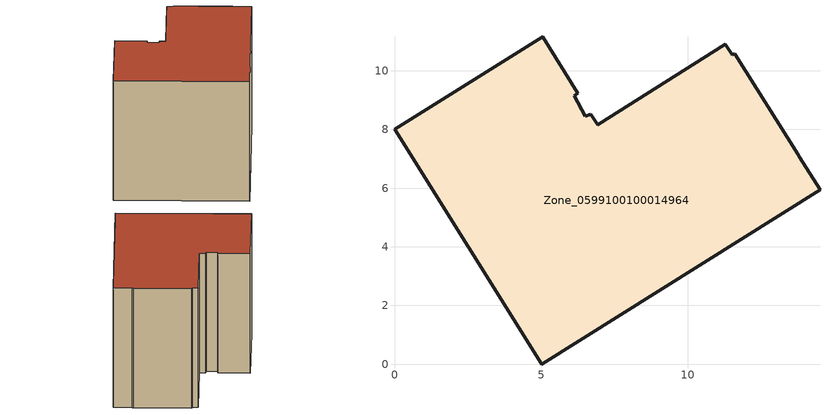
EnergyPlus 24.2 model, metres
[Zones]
Zone_0599100100014964
 floor ground (C_G): 6.12,9.15 6.5,8.44 6.7,8.53 6.92,8.17 11.28,10.9 11.52,10.55 11.6,10.58 13.76,7.14 13.8,7.07 14.51,5.95 5.03,0 0,8.01 5.05,11.16 6.25,9.23 z0
 wall outside (C_F): 5.05,11.16 0,8.01 5.03,0 14.51,5.95 13.8,7.07 13.76,7.14 11.6,10.58 11.52,10.55 11.28,10.9 6.92,8.17 6.7,8.53 6.5,8.44 6.12,9.15 6.25,9.23 5.05,11.16 z0:9.33
 roof outside (C_R): 6.5,8.44 6.12,9.15 6.25,9.23 5.05,11.16 0,8.01 5.03,0 14.51,5.95 13.8,7.07 13.76,7.14 11.6,10.58 11.52,10.55 11.28,10.9 6.92,8.17 6.7,8.53 z9.33
[BUILDING]
Pand.0599100100014964: North Axis=0; Terrain=City; Loads Convergence Tolerance Value=0.04; Temperature Convergence Tolerance Value=0.4; Solar Distribution=FullExterior; Maximum Number of Warmup Days=25; Minimum Number of Warmup Days=1
[Site:Location]
Rotterdam.The.Hague.AP_ZH_NLD Design_Conditions: Latitude=51.96; Longitude=4.45; Time Zone=1; Elevation=-4.5
[SITE:GROUNDTEMPERATURE:BUILDINGSURFACE]
18, 18, 18, 18, 18, 18, 18, 18, 18, 18, 18, 18
[MATERIAL] Thermal Absorptance=0.9; Solar Absorptance=0.7; Visible Absorptance=0.7
Name | Roughness | Thickness | Conductivity | Density | Specific Heat
G.TC.2015-2018 | MediumSmooth | 0.15 | 0.0428571 | 540 | 1210
F.TC.2015-2018 | Rough | 0.3 | 0.0666667 | 1920 | 840
R.TC.2015-2018 | MediumRough | 0.2 | 0.0333333 | 1500 | 1000
[CONSTRUCTION]
C_G: G.TC.2015-2018
C_F: F.TC.2015-2018
C_R: R.TC.2015-2018
[ZONE]
Zone_0599100100014964: Type=1; Multiplier=1; Ceiling Height=Autocalculate; Volume=Autocalculate; Floor Area=autocalculate; Part of Total Floor Area=Yes
[ZONEINFILTRATION:DESIGNFLOWRATE]
Infil_Zone_0599100100014964: Zone or ZoneList or Space or SpaceList=Zone_0599100100014964; Schedule=AlwaysOn; Design Flow Rate Calculation Method=Flow/Area; Flow Rate per Floor Area=0.0015; Constant Term Coefficient=1; Temperature Term Coefficient=0; Velocity Term Coefficient=0; Velocity Squared Term Coefficient=0
[HVACTEMPLATE:ZONE:IDEALLOADSAIRSYSTEM]
Zone_0599100100014964: Maximum Heating Supply Air Temperature=50; Minimum Cooling Supply Air Temperature=13; Maximum Heating Supply Air Humidity Ratio=0.0156; Minimum Cooling Supply Air Humidity Ratio=0.0077; Heating Limit=NoLimit; Cooling Limit=NoLimit; Dehumidification Control Type=ConstantSensibleHeatRatio; Cooling Sensible Heat Ratio=0.7; Dehumidification Setpoint=60; Humidification Control Type=None; Humidification Setpoint=30; Outdoor Air Method=None; Outdoor Air Flow Rate per Person=0.00944; Outdoor Air Flow Rate per Zone Floor Area=0; Outdoor Air Flow Rate per Zone=0; Demand Controlled Ventilation Type=None; Outdoor Air Economizer Type=NoEconomizer; Heat Recovery Type=None; Sensible Heat Recovery Effectiveness=0.7; Latent Heat Recovery Effectiveness=0.65
[ZONECONTROL:THERMOSTAT]
ThermostatControl_Zone_0599100100014964: Zone or ZoneList=Zone_0599100100014964; Control Type Schedule=DualSetpointControlType; Control 1=Thermostat_Zone_0599100100014964; Temperature Difference Between Cutout And Setpoint=0
[THERMOSTATSETPOINT:DUALSETPOINT]
Thermostat_Zone_0599100100014964: Heating Setpoint Temperature Schedule=HeatingSetpoint_Zone_0599100100014964; Cooling Setpoint Temperature Schedule=CoolingSetpoint_Zone_0599100100014964
[SCHEDULE:COMPACT]
HeatingSetpoint_Zone_0599100100014964: Through: 12/31, For: AllDays, Until: 24:00, 21
CoolingSetpoint_Zone_0599100100014964: Through: 12/31, For: AllDays, Until: 24:00, 24
DualSetpointControlType: Through: 12/31, For: AllDays, Until: 24:00, 4
AlwaysOn: Through: 12/31, For: AllDays, Until: 24:00, 1
